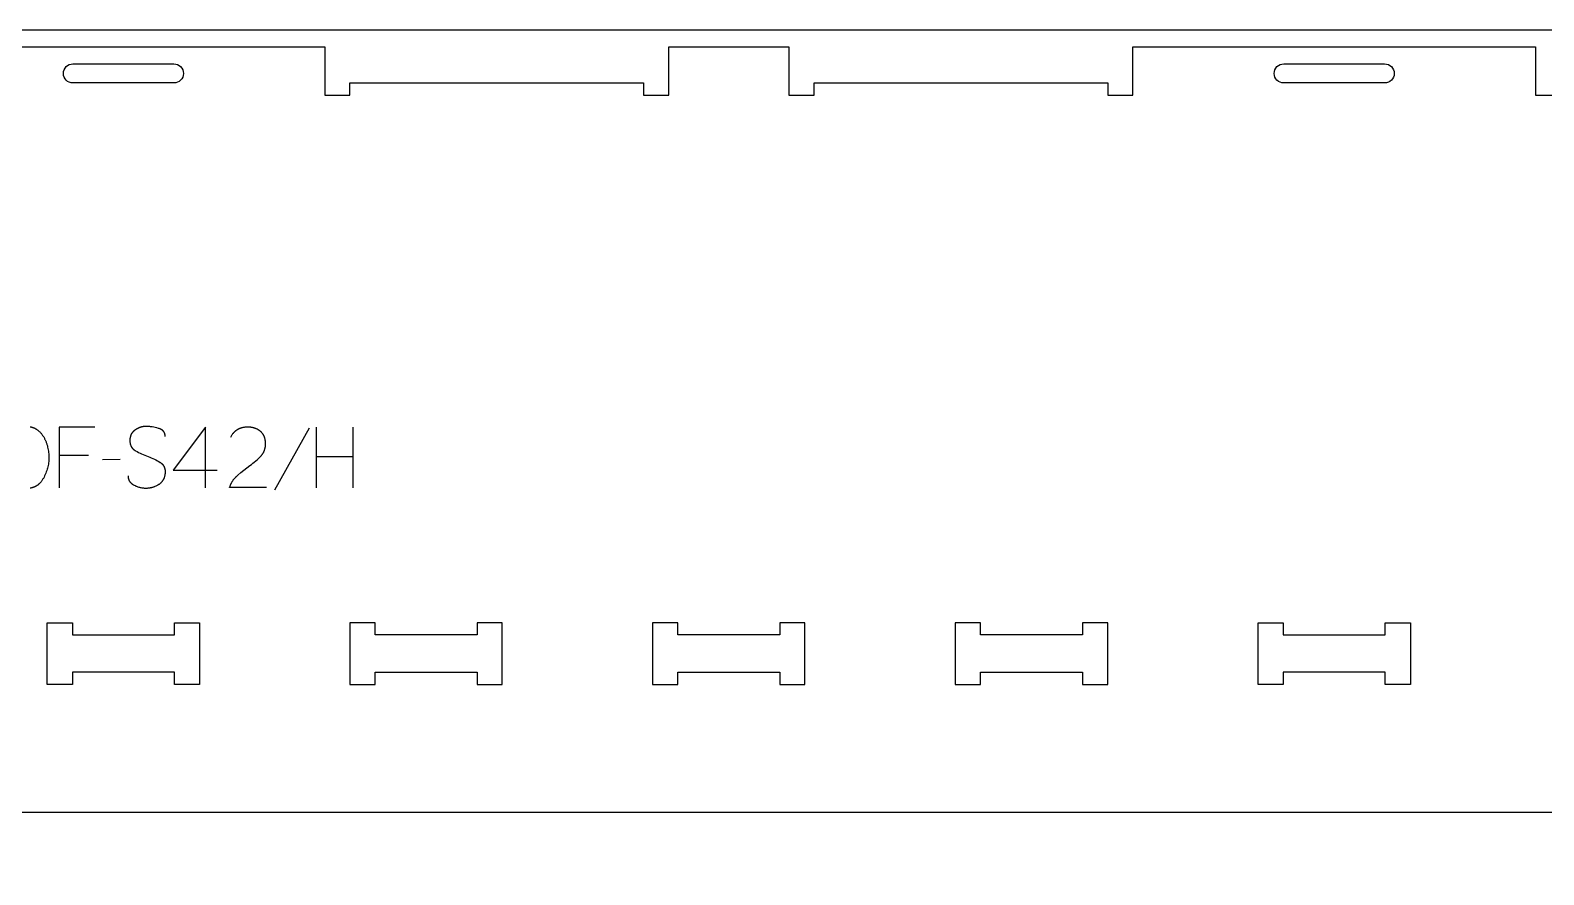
# Model space of a CAD drawing. Extents: x -13885 to -10701, y -84343 to -75479.
# Drawn here: x -12297 to -11547, y -77921 to -77503 of the extents above; entities that cross this region are included whole.
import ezdxf

# ---------------------------------------------------------------- set-up
doc = ezdxf.new("R2010")
doc.units = 0
for name, color, linetype in [('0_SHEET_SPRUCEPLY_2440X122', 1, 'CONTINUOUS'), ('1_ANYTOOL_1MMDEEP_LABELS_S', 2, 'CONTINUOUS'), ('3_ANYTOOL_CUTTHROUGH_INSID', 4, 'CONTINUOUS'), ('4_ANYTOOL_CUTTHROUGH_OUTSI', 5, 'CONTINUOUS')]:
    doc.layers.add(name, color=color, linetype=linetype)

msp = doc.modelspace()

# ---------------------------------------------------------------- linework, layer by layer
at = {"layer": '0_SHEET_SPRUCEPLY_2440X122'}
msp.add_lwpolyline([(-13513.11, -77502.96), (-13513.11, -78722.96), (-11073.11, -78722.96), (-11073.11, -77502.96)], close=True, dxfattribs=at)
at = {"layer": '1_ANYTOOL_1MMDEEP_LABELS_S'}
for points in [[(-12296.92, -77699.42), (-12296.75, -77699.45), (-12296.58, -77699.48), (-12296.42, -77699.51), (-12296.25, -77699.55), (-12296.09, -77699.6), (-12295.93, -77699.64), (-12295.77, -77699.69), (-12295.62, -77699.74), (-12295.46, -77699.79), (-12295.31, -77699.85), (-12295.16, -77699.91), (-12295.01, -77699.97), (-12294.86, -77700.03), (-12294.71, -77700.1), (-12294.57, -77700.17), (-12294.43, -77700.25), (-12294.28, -77700.32), (-12294.15, -77700.4), (-12294.01, -77700.49), (-12293.87, -77700.57), (-12293.74, -77700.66), (-12293.61, -77700.75), (-12293.35, -77700.94), (-12293.09, -77701.13), (-12292.85, -77701.33), (-12292.6, -77701.54), (-12292.37, -77701.75), (-12292.14, -77701.97), (-12291.91, -77702.19), (-12291.69, -77702.43), (-12291.48, -77702.66), (-12291.27, -77702.91), (-12291.07, -77703.16), (-12290.88, -77703.41), (-12290.69, -77703.68), (-12290.51, -77703.94), (-12290.33, -77704.22), (-12290.16, -77704.5), (-12289.99, -77704.79), (-12289.83, -77705.07), (-12289.68, -77705.37), (-12289.53, -77705.66), (-12289.38, -77705.96), (-12289.25, -77706.27), (-12289.11, -77706.58), (-12288.99, -77706.89), (-12288.87, -77707.2), (-12288.75, -77707.52), (-12288.64, -77707.85), (-12288.54, -77708.17), (-12288.44, -77708.5), (-12288.35, -77708.84), (-12288.27, -77709.17), (-12288.19, -77709.51), (-12288.04, -77710.2), (-12287.91, -77710.87), (-12287.81, -77711.54), (-12287.72, -77712.2), (-12287.65, -77712.86), (-12287.6, -77713.51), (-12287.57, -77714.15), (-12287.56, -77714.79), (-12287.57, -77715.42), (-12287.61, -77716.06), (-12287.66, -77716.7), (-12287.74, -77717.34), (-12287.83, -77717.97), (-12287.95, -77718.61), (-12288.09, -77719.25), (-12288.25, -77719.89), (-12288.44, -77720.52), (-12288.64, -77721.16), (-12288.87, -77721.8), (-12289.12, -77722.44), (-12289.39, -77723.07), (-12289.68, -77723.71), (-12289.99, -77724.35), (-12290.33, -77724.99), (-12290.5, -77725.3), (-12290.69, -77725.6), (-12290.87, -77725.9), (-12291.07, -77726.18), (-12291.27, -77726.45), (-12291.48, -77726.72), (-12291.69, -77726.97), (-12291.91, -77727.22), (-12292.02, -77727.33), (-12292.14, -77727.45), (-12292.25, -77727.56), (-12292.37, -77727.67), (-12292.49, -77727.78), (-12292.61, -77727.89), (-12292.73, -77727.99), (-12292.85, -77728.09), (-12292.97, -77728.19), (-12293.1, -77728.29), (-12293.23, -77728.38), (-12293.36, -77728.47), (-12293.49, -77728.56), (-12293.62, -77728.65), (-12293.76, -77728.73), (-12293.89, -77728.81), (-12294.03, -77728.89), (-12294.17, -77728.96), (-12294.31, -77729.04), (-12294.45, -77729.11), (-12294.59, -77729.18), (-12294.74, -77729.24), (-12294.88, -77729.31), (-12295.03, -77729.37), (-12295.18, -77729.43), (-12295.33, -77729.48), (-12295.48, -77729.54), (-12295.64, -77729.59), (-12295.95, -77729.68), (-12296.27, -77729.77), (-12296.6, -77729.84), (-12296.93, -77729.91)], [(-12264.85, -77699.61), (-12282.51, -77699.61), (-12282.51, -77729.61)], [(-12229.96, -77704.2), (-12229.97, -77704.01), (-12229.97, -77703.92), (-12229.98, -77703.83), (-12229.98, -77703.74), (-12229.99, -77703.65), (-12230, -77703.56), (-12230.01, -77703.47), (-12230.03, -77703.39), (-12230.04, -77703.3), (-12230.06, -77703.22), (-12230.08, -77703.13), (-12230.1, -77703.05), (-12230.12, -77702.97), (-12230.14, -77702.89), (-12230.17, -77702.81), (-12230.2, -77702.73), (-12230.22, -77702.65), (-12230.25, -77702.58), (-12230.28, -77702.5), (-12230.32, -77702.43), (-12230.35, -77702.36), (-12230.39, -77702.28), (-12230.42, -77702.21), (-12230.46, -77702.14), (-12230.5, -77702.07), (-12230.55, -77702.01), (-12230.59, -77701.94), (-12230.64, -77701.87), (-12230.68, -77701.81), (-12230.73, -77701.74), (-12230.78, -77701.68), (-12230.84, -77701.62), (-12230.89, -77701.56), (-12230.94, -77701.5), (-12231, -77701.44), (-12231.06, -77701.38), (-12231.12, -77701.33), (-12231.18, -77701.27), (-12231.24, -77701.22), (-12231.31, -77701.16), (-12231.38, -77701.11), (-12231.44, -77701.06), (-12231.51, -77701.01), (-12231.58, -77700.96), (-12231.66, -77700.91), (-12231.73, -77700.86), (-12231.81, -77700.82), (-12231.89, -77700.77), (-12231.96, -77700.73), (-12232.05, -77700.68), (-12232.13, -77700.64), (-12232.3, -77700.56), (-12232.47, -77700.48), (-12232.66, -77700.41), (-12232.85, -77700.34), (-12233.04, -77700.27), (-12233.24, -77700.21), (-12234.05, -77699.99), (-12234.85, -77699.8), (-12235.64, -77699.64), (-12236.41, -77699.51), (-12236.79, -77699.45), (-12237.16, -77699.4), (-12237.54, -77699.36), (-12237.91, -77699.33), (-12238.27, -77699.3), (-12238.64, -77699.29), (-12238.99, -77699.27), (-12239.35, -77699.27), (-12239.54, -77699.27), (-12239.74, -77699.28), (-12239.93, -77699.29), (-12240.12, -77699.3), (-12240.31, -77699.32), (-12240.5, -77699.33), (-12240.69, -77699.36), (-12240.87, -77699.38), (-12241.06, -77699.41), (-12241.24, -77699.45), (-12241.42, -77699.49), (-12241.61, -77699.53), (-12241.79, -77699.57), (-12241.96, -77699.62), (-12242.14, -77699.67), (-12242.32, -77699.73), (-12242.49, -77699.78), (-12242.67, -77699.85), (-12242.84, -77699.91), (-12243.01, -77699.98), (-12243.18, -77700.06), (-12243.35, -77700.13), (-12243.51, -77700.21), (-12243.68, -77700.3), (-12243.85, -77700.38), (-12244.01, -77700.47), (-12244.17, -77700.57), (-12244.33, -77700.67), (-12244.49, -77700.77), (-12244.65, -77700.87), (-12244.81, -77700.98), (-12244.96, -77701.09), (-12245.12, -77701.21), (-12245.26, -77701.33), (-12245.41, -77701.45), (-12245.55, -77701.57), (-12245.68, -77701.7), (-12245.81, -77701.83), (-12245.93, -77701.96), (-12246.05, -77702.1), (-12246.17, -77702.24), (-12246.27, -77702.38), (-12246.38, -77702.53), (-12246.48, -77702.68), (-12246.57, -77702.83), (-12246.66, -77702.99), (-12246.75, -77703.14), (-12246.83, -77703.3), (-12246.9, -77703.47), (-12246.97, -77703.64), (-12247.04, -77703.81), (-12247.1, -77703.98), (-12247.16, -77704.16), (-12247.21, -77704.34), (-12247.25, -77704.52), (-12247.29, -77704.7), (-12247.33, -77704.89), (-12247.36, -77705.08), (-12247.39, -77705.28), (-12247.41, -77705.48), (-12247.43, -77705.68), (-12247.44, -77705.88), (-12247.45, -77706.09), (-12247.45, -77706.3), (-12247.45, -77706.51), (-12247.44, -77706.73), (-12247.42, -77706.93), (-12247.41, -77707.14), (-12247.38, -77707.34), (-12247.35, -77707.53), (-12247.31, -77707.73), (-12247.27, -77707.92), (-12247.23, -77708.1), (-12247.17, -77708.28), (-12247.12, -77708.46), (-12247.05, -77708.64), (-12247.02, -77708.72), (-12246.98, -77708.81), (-12246.95, -77708.89), (-12246.91, -77708.98), (-12246.87, -77709.06), (-12246.83, -77709.14), (-12246.79, -77709.22), (-12246.74, -77709.3), (-12246.7, -77709.38), (-12246.65, -77709.46), (-12246.6, -77709.53), (-12246.55, -77709.61), (-12246.5, -77709.68), (-12246.45, -77709.76), (-12246.4, -77709.83), (-12246.34, -77709.9), (-12246.29, -77709.97), (-12246.23, -77710.04), (-12246.17, -77710.11), (-12246.11, -77710.18), (-12246.05, -77710.25), (-12245.99, -77710.32), (-12245.92, -77710.38), (-12245.86, -77710.45), (-12245.72, -77710.57), (-12245.58, -77710.7), (-12245.44, -77710.81), (-12245.28, -77710.93), (-12245.13, -77711.04), (-12244.96, -77711.15), (-12244.79, -77711.26), (-12244.62, -77711.36), (-12243.91, -77711.75), (-12243.17, -77712.13), (-12242.43, -77712.49), (-12241.66, -77712.85), (-12240.88, -77713.2), (-12240.09, -77713.53), (-12239.28, -77713.85), (-12238.45, -77714.16), (-12237.62, -77714.48), (-12236.82, -77714.81), (-12236.03, -77715.15), (-12235.27, -77715.51), (-12234.52, -77715.88), (-12233.8, -77716.27), (-12233.09, -77716.68), (-12232.41, -77717.1), (-12232.24, -77717.21), (-12232.08, -77717.32), (-12231.93, -77717.44), (-12231.85, -77717.5), (-12231.78, -77717.56), (-12231.71, -77717.62), (-12231.64, -77717.68), (-12231.57, -77717.75), (-12231.5, -77717.81), (-12231.43, -77717.88), (-12231.37, -77717.95), (-12231.31, -77718.01), (-12231.24, -77718.08), (-12231.18, -77718.15), (-12231.13, -77718.22), (-12231.07, -77718.29), (-12231.01, -77718.37), (-12230.96, -77718.44), (-12230.9, -77718.52), (-12230.85, -77718.59), (-12230.8, -77718.67), (-12230.76, -77718.75), (-12230.71, -77718.82), (-12230.66, -77718.9), (-12230.62, -77718.98), (-12230.58, -77719.07), (-12230.53, -77719.15), (-12230.49, -77719.23), (-12230.46, -77719.32), (-12230.42, -77719.4), (-12230.38, -77719.49), (-12230.35, -77719.58), (-12230.32, -77719.67), (-12230.29, -77719.75), (-12230.26, -77719.85), (-12230.23, -77719.94), (-12230.2, -77720.03), (-12230.15, -77720.22), (-12230.11, -77720.41), (-12230.08, -77720.6), (-12230.04, -77720.8), (-12230.02, -77721.01), (-12230, -77721.21), (-12229.99, -77721.43), (-12229.98, -77721.64), (-12229.98, -77721.86), (-12229.98, -77722.08), (-12229.99, -77722.31), (-12230.01, -77722.54), (-12230.03, -77722.77), (-12230.05, -77723), (-12230.09, -77723.22), (-12230.12, -77723.44), (-12230.16, -77723.66), (-12230.21, -77723.87), (-12230.26, -77724.08), (-12230.32, -77724.29), (-12230.38, -77724.49), (-12230.45, -77724.69), (-12230.52, -77724.88), (-12230.59, -77725.07), (-12230.67, -77725.26), (-12230.76, -77725.44), (-12230.85, -77725.62), (-12230.95, -77725.79), (-12231.05, -77725.97), (-12231.16, -77726.13), (-12231.27, -77726.3), (-12231.39, -77726.46), (-12231.51, -77726.61), (-12231.63, -77726.77), (-12231.77, -77726.92), (-12231.9, -77727.06), (-12232.04, -77727.2), (-12232.19, -77727.34), (-12232.34, -77727.48), (-12232.5, -77727.61), (-12232.66, -77727.73), (-12232.83, -77727.86), (-12233, -77727.98), (-12233.18, -77728.09), (-12233.54, -77728.31), (-12233.9, -77728.52), (-12234.27, -77728.71), (-12234.64, -77728.89), (-12235.02, -77729.06), (-12235.39, -77729.21), (-12235.59, -77729.28), (-12235.78, -77729.35), (-12235.97, -77729.41), (-12236.16, -77729.47), (-12236.36, -77729.53), (-12236.55, -77729.58), (-12236.75, -77729.63), (-12236.94, -77729.67), (-12237.14, -77729.72), (-12237.34, -77729.76), (-12237.54, -77729.79), (-12237.74, -77729.82), (-12237.94, -77729.85), (-12238.14, -77729.88), (-12238.55, -77729.92), (-12238.96, -77729.94), (-12239.37, -77729.96), (-12239.78, -77729.96), (-12240.19, -77729.94), (-12240.6, -77729.92), (-12241, -77729.88), (-12241.39, -77729.82), (-12241.78, -77729.76), (-12242.17, -77729.68), (-12242.55, -77729.59), (-12242.92, -77729.49), (-12243.3, -77729.37), (-12243.66, -77729.25), (-12244.03, -77729.1), (-12244.39, -77728.95), (-12244.74, -77728.78), (-12245.09, -77728.61), (-12245.44, -77728.41), (-12245.6, -77728.31), (-12245.77, -77728.21), (-12245.93, -77728.1), (-12246.08, -77727.99), (-12246.23, -77727.88), (-12246.37, -77727.77), (-12246.5, -77727.65), (-12246.64, -77727.53), (-12246.76, -77727.4), (-12246.88, -77727.28), (-12247, -77727.15), (-12247.11, -77727.01), (-12247.16, -77726.95), (-12247.21, -77726.88), (-12247.26, -77726.81), (-12247.31, -77726.74), (-12247.36, -77726.67), (-12247.4, -77726.6), (-12247.45, -77726.53), (-12247.49, -77726.45), (-12247.53, -77726.38), (-12247.58, -77726.31), (-12247.61, -77726.23), (-12247.65, -77726.16), (-12247.69, -77726.08), (-12247.73, -77726), (-12247.76, -77725.92), (-12247.79, -77725.85), (-12247.82, -77725.77), (-12247.85, -77725.69), (-12247.88, -77725.61), (-12247.91, -77725.52), (-12247.96, -77725.36), (-12248.01, -77725.19), (-12248.05, -77725.02), (-12248.08, -77724.85), (-12248.11, -77724.67), (-12248.14, -77724.49), (-12248.15, -77724.31), (-12248.17, -77724.12), (-12248.18, -77723.93), (-12248.18, -77723.74)], [(-12209.95, -77729.61), (-12209.91, -77699.57), (-12225.94, -77720.96)], [(-12179.74, -77729.57), (-12198.04, -77729.53), (-12197.89, -77729.07), (-12197.81, -77728.85), (-12197.73, -77728.63), (-12197.64, -77728.41), (-12197.55, -77728.19), (-12197.46, -77727.97), (-12197.36, -77727.76), (-12197.26, -77727.55), (-12197.16, -77727.34), (-12197.05, -77727.14), (-12196.94, -77726.94), (-12196.83, -77726.73), (-12196.71, -77726.54), (-12196.59, -77726.34), (-12196.47, -77726.15), (-12196.34, -77725.96), (-12196.21, -77725.77), (-12196.07, -77725.58), (-12195.93, -77725.4), (-12195.79, -77725.22), (-12195.64, -77725.04), (-12195.49, -77724.86), (-12195.34, -77724.69), (-12195.18, -77724.51), (-12195.02, -77724.34), (-12194.86, -77724.18), (-12194.69, -77724.01), (-12194.52, -77723.85), (-12194.35, -77723.69), (-12193.99, -77723.38), (-12192.51, -77722.16), (-12191.02, -77720.97), (-12189.51, -77719.81), (-12187.99, -77718.69), (-12187.23, -77718.12), (-12186.5, -77717.55), (-12185.79, -77716.98), (-12185.1, -77716.39), (-12184.43, -77715.8), (-12183.79, -77715.2), (-12183.16, -77714.59), (-12182.56, -77713.97), (-12182.42, -77713.81), (-12182.28, -77713.66), (-12182.14, -77713.49), (-12182.01, -77713.33), (-12181.88, -77713.17), (-12181.76, -77713), (-12181.65, -77712.83), (-12181.53, -77712.66), (-12181.42, -77712.48), (-12181.32, -77712.3), (-12181.22, -77712.13), (-12181.13, -77711.94), (-12181.04, -77711.76), (-12180.95, -77711.57), (-12180.87, -77711.39), (-12180.8, -77711.2), (-12180.72, -77711), (-12180.66, -77710.81), (-12180.6, -77710.61), (-12180.54, -77710.41), (-12180.49, -77710.21), (-12180.44, -77710.01), (-12180.39, -77709.8), (-12180.35, -77709.59), (-12180.32, -77709.38), (-12180.29, -77709.17), (-12180.26, -77708.95), (-12180.24, -77708.73), (-12180.23, -77708.52), (-12180.22, -77708.29), (-12180.21, -77708.07), (-12180.21, -77707.84), (-12180.21, -77707.59), (-12180.22, -77707.35), (-12180.23, -77707.1), (-12180.25, -77706.87), (-12180.27, -77706.63), (-12180.3, -77706.4), (-12180.33, -77706.17), (-12180.36, -77705.95), (-12180.41, -77705.73), (-12180.45, -77705.51), (-12180.51, -77705.3), (-12180.56, -77705.09), (-12180.62, -77704.89), (-12180.69, -77704.69), (-12180.76, -77704.49), (-12180.84, -77704.3), (-12180.92, -77704.11), (-12181.01, -77703.92), (-12181.1, -77703.74), (-12181.19, -77703.56), (-12181.3, -77703.39), (-12181.4, -77703.21), (-12181.51, -77703.05), (-12181.63, -77702.88), (-12181.75, -77702.72), (-12181.88, -77702.57), (-12182.01, -77702.42), (-12182.14, -77702.27), (-12182.28, -77702.12), (-12182.43, -77701.98), (-12182.58, -77701.85), (-12182.74, -77701.71), (-12182.89, -77701.58), (-12183.06, -77701.46), (-12183.22, -77701.34), (-12183.39, -77701.22), (-12183.56, -77701.11), (-12183.73, -77701), (-12183.91, -77700.9), (-12184.08, -77700.79), (-12184.26, -77700.7), (-12184.45, -77700.61), (-12184.63, -77700.52), (-12184.82, -77700.43), (-12185.01, -77700.35), (-12185.2, -77700.28), (-12185.4, -77700.21), (-12185.6, -77700.14), (-12185.8, -77700.08), (-12186, -77700.02), (-12186.21, -77699.96), (-12186.41, -77699.91), (-12186.63, -77699.86), (-12186.84, -77699.82), (-12187.06, -77699.78), (-12187.28, -77699.74), (-12187.5, -77699.71), (-12187.72, -77699.69), (-12187.95, -77699.66), (-12188.18, -77699.65), (-12188.41, -77699.63), (-12188.64, -77699.62), (-12189.12, -77699.61), (-12189.49, -77699.62), (-12189.85, -77699.63), (-12190.2, -77699.66), (-12190.55, -77699.69), (-12190.89, -77699.74), (-12191.22, -77699.79), (-12191.55, -77699.86), (-12191.87, -77699.93), (-12192.18, -77700.02), (-12192.34, -77700.06), (-12192.49, -77700.11), (-12192.64, -77700.16), (-12192.79, -77700.22), (-12192.94, -77700.27), (-12193.09, -77700.33), (-12193.23, -77700.39), (-12193.37, -77700.46), (-12193.52, -77700.52), (-12193.66, -77700.59), (-12193.79, -77700.66), (-12193.93, -77700.73), (-12194.07, -77700.81), (-12194.2, -77700.89), (-12194.33, -77700.97), (-12194.46, -77701.05), (-12194.59, -77701.14), (-12194.72, -77701.23), (-12194.84, -77701.32), (-12194.97, -77701.41), (-12195.09, -77701.51), (-12195.21, -77701.61), (-12195.33, -77701.71), (-12195.44, -77701.81), (-12195.56, -77701.92), (-12195.67, -77702.02), (-12195.79, -77702.13), (-12195.9, -77702.25), (-12196, -77702.36), (-12196.11, -77702.48), (-12196.22, -77702.6), (-12196.32, -77702.73), (-12196.52, -77702.98), (-12196.72, -77703.24), (-12196.91, -77703.52), (-12197.1, -77703.8), (-12197.27, -77704.1), (-12197.44, -77704.4), (-12197.61, -77704.71)], [(-12155.05, -77699.61), (-12155.05, -77729.61)], [(-12136.75, -77729.61), (-12136.75, -77699.61)], [(-12158.52, -77700.09), (-12175.71, -77730.86)], [(-12268.02, -77713.59), (-12282.51, -77713.59)], [(-12136.75, -77714.31), (-12155.05, -77714.31)], [(-12252.21, -77715.73), (-12260.99, -77715.81)], [(-12225.94, -77720.96), (-12204.16, -77720.96)]]:
    msp.add_lwpolyline(points, dxfattribs=at)
at = {"layer": '3_ANYTOOL_CUTTHROUGH_INSID', "color": 4}
for points in [[(-12225.65, -77519.59, -1), (-12225.65, -77529.09), (-12275.65, -77529.09, -1), (-12275.65, -77519.59)], [(-11625.65, -77519.59, -1), (-11625.65, -77529.09), (-11675.65, -77529.09, -1), (-11675.65, -77519.59)]]:
    msp.add_lwpolyline(points, format="xyb", close=True, dxfattribs=at)
for points in [[(-12275.9, -77802.59), (-12225.4, -77802.59), (-12225.4, -77796.59), (-12212.9, -77796.59), (-12212.9, -77827.09), (-12225.4, -77827.09), (-12225.4, -77821.09), (-12275.9, -77821.09), (-12275.9, -77827.09), (-12288.4, -77827.09), (-12288.4, -77796.59), (-12275.9, -77796.59)], [(-12075.4, -77821.09), (-12075.4, -77827.09), (-12062.9, -77827.09), (-12062.9, -77796.59), (-12075.4, -77796.59), (-12075.4, -77802.59), (-12125.9, -77802.59), (-12125.9, -77796.59), (-12138.4, -77796.59), (-12138.4, -77827.09), (-12125.9, -77827.09), (-12125.9, -77821.09)], [(-11975.9, -77802.59), (-11975.9, -77796.59), (-11988.4, -77796.59), (-11988.4, -77827.09), (-11975.9, -77827.09), (-11975.9, -77821.09), (-11925.4, -77821.09), (-11925.4, -77827.09), (-11912.9, -77827.09), (-11912.9, -77796.59), (-11925.4, -77796.59), (-11925.4, -77802.59)], [(-11825.9, -77802.59), (-11825.9, -77796.59), (-11838.4, -77796.59), (-11838.4, -77827.09), (-11825.9, -77827.09), (-11825.9, -77821.09), (-11775.4, -77821.09), (-11775.4, -77827.09), (-11762.9, -77827.09), (-11762.9, -77796.59), (-11775.4, -77796.59), (-11775.4, -77802.59)], [(-11675.9, -77802.59), (-11625.4, -77802.59), (-11625.4, -77796.59), (-11612.9, -77796.59), (-11612.9, -77827.09), (-11625.4, -77827.09), (-11625.4, -77821.09), (-11675.9, -77821.09), (-11675.9, -77827.09), (-11688.4, -77827.09), (-11688.4, -77796.59), (-11675.9, -77796.59)]]:
    msp.add_lwpolyline(points, close=True, dxfattribs=at)
at = {"layer": '4_ANYTOOL_CUTTHROUGH_OUTSI', "color": 5}
for points in [[(-12350.4, -77511.09), (-12150.9, -77511.09), (-12150.9, -77534.84), (-12150.9, -77535.09), (-12138.4, -77535.09), (-12138.4, -77529.09), (-12100.65, -77529.09), (-11992.9, -77529.09), (-11992.9, -77535.09), (-11980.4, -77535.09), (-11980.4, -77534.84), (-11980.4, -77511.09), (-11920.9, -77511.09), (-11920.9, -77535.09), (-11908.4, -77535.09), (-11908.4, -77529.09), (-11800.65, -77529.09), (-11762.9, -77529.09), (-11762.9, -77535.09), (-11750.4, -77535.09), (-11750.4, -77534.84), (-11750.4, -77511.09), (-11550.9, -77511.09), (-11550.9, -77534.84), (-11550.9, -77535.09), (-11538.4, -77535.09)], [(-11412.29, -77890.59), (-11800.65, -77890.59), (-12100.65, -77890.59), (-13000.65, -77890.59)]]:
    msp.add_lwpolyline(points, dxfattribs=at)

doc.saveas('drawing.dxf')
